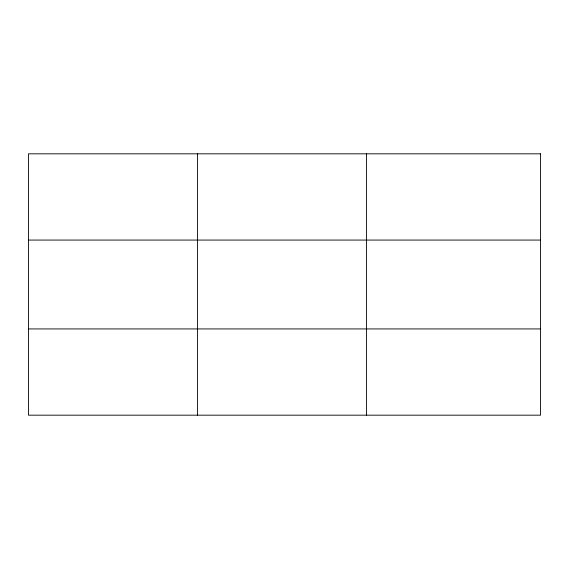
<?xml version="1.0" encoding="UTF-8"?>
<svg xmlns="http://www.w3.org/2000/svg" width="569" height="569" viewBox="0 0 569 569"><rect width="100%" height="100%" fill="white"/><g stroke="black" fill="none" stroke-linecap="round" stroke-linejoin="round"><path stroke-width="0.85" d="M197.443 153.829L197.443 415.171M366.436 153.829L366.436 415.171M28.45 240.068L540.55 240.068M28.45 328.932L540.55 328.932M540.55 153.829L540.55 415.171L28.45 415.171L28.45 153.829L540.55 153.829"/></g></svg>
